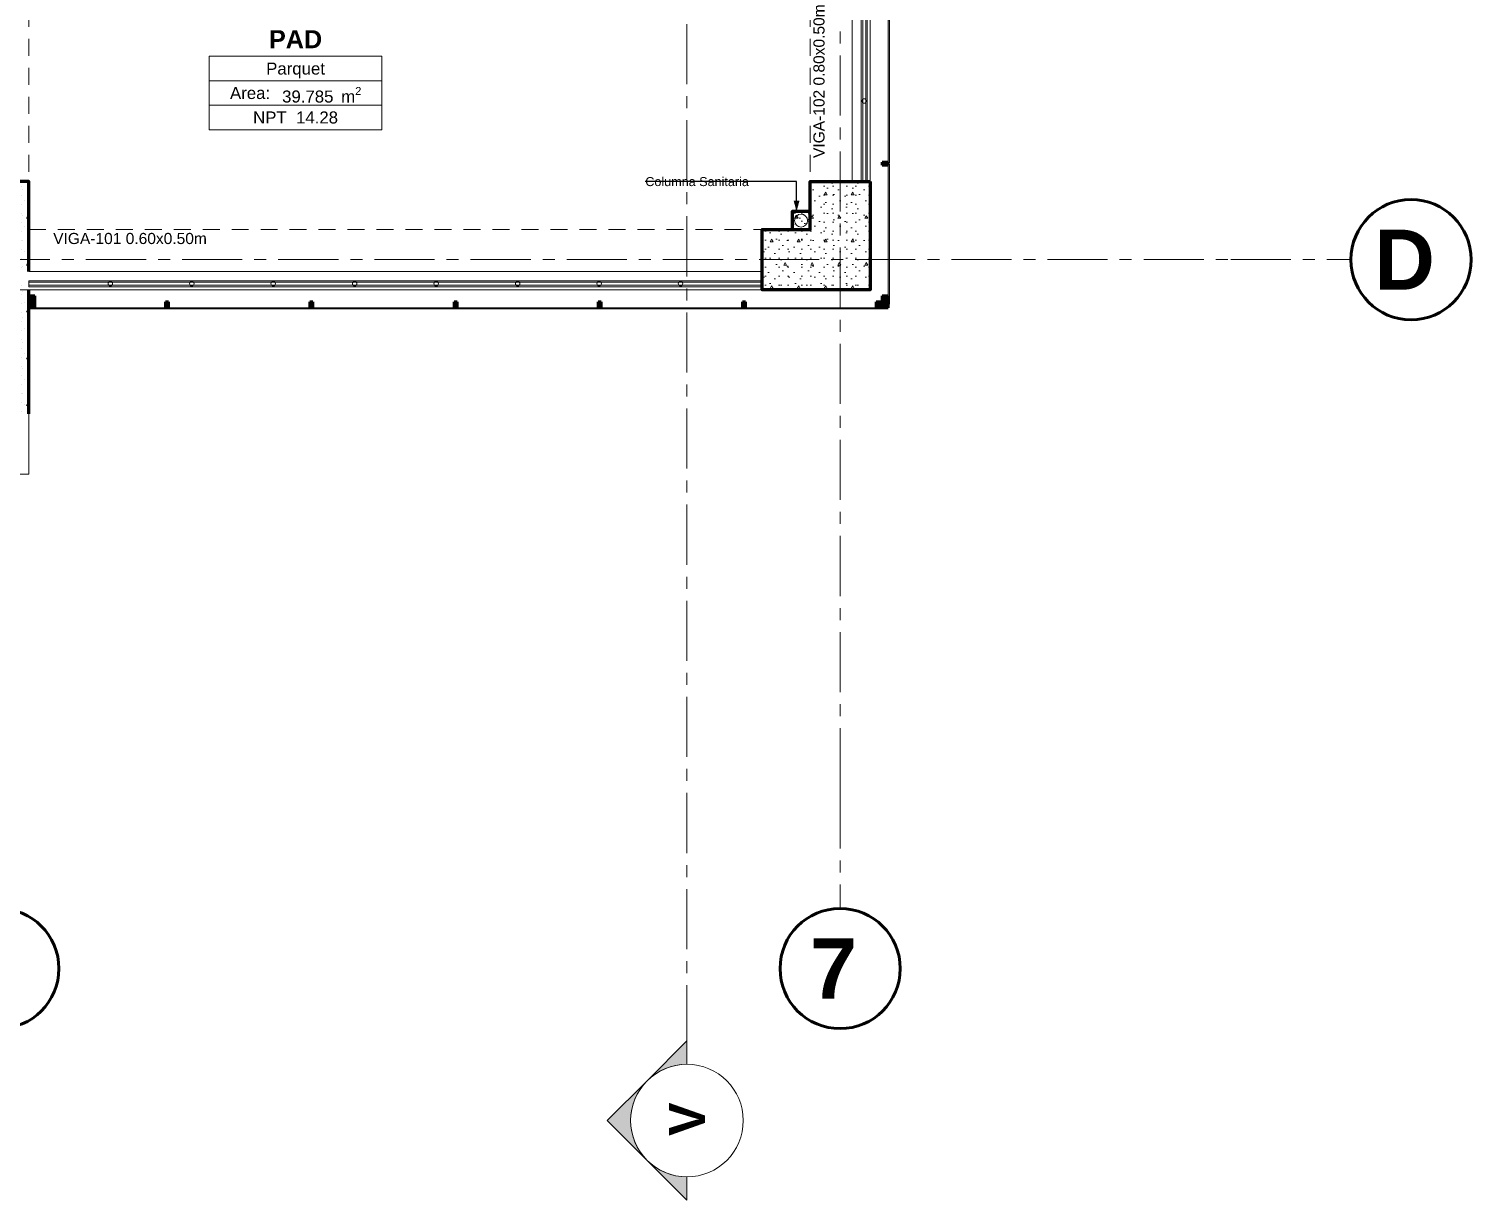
# Model space of a CAD drawing. Header units: inches. Extents: x -19 to 5698, y -728 to 92.
# Drawn here: x 322.07 to 334.07, y -0.38 to 9.37 of the extents above; entities that cross this region are included whole.
import ezdxf

# ---------------------------------------------------------------- set-up
doc = ezdxf.new("R2010")
doc.units = ezdxf.units.IN
doc.header["$MEASUREMENT"] = 0
doc.set_wipeout_variables(frame=1)
for name, pattern in [('Hidden Line', [0.195611, 0.141111, -0.0545]), ('Punto & Raya', [0.65, 0.5, -0.075, 0, -0.075]), ('Wipeout_Contour', [1, 0, -1])]:
    doc.linetypes.add(name, pattern=pattern)
doc.layers.get('0').update_dxf_attribs({"color": 61})
for name, color, linetype in [('02 _ ARQ _ ALB _ Ejes Generales', 251, 'Continuous'), ('02 _ ARQ _ ZON _ Espacio.3D', 7, 'Continuous'), ('08 _ STR _ EXT _ 06 Columnas', 7, 'Continuous'), ('08 _ STR _ EXT _ 07 Losa Aligerada', 7, 'Continuous'), ('08 _ STR _ EXT _ 08 Placas Inclinadas', 7, 'Continuous'), ('08 _ STR _ EXT _ 09 Vigas', 251, 'Continuous'), ('Acabado - Muros', 7, 'Continuous'), ('Estructura - 04 MURO', 7, 'Continuous'), ('Estructura - Carga', 7, 'Continuous'), ('Interior - Escaleras & Barandillas', 7, 'Continuous'), ('Marcador - Secciones', 7, 'Continuous'), ('MEP - HVAC', 7, 'Continuous'), ('Notas - Etiquetas', 7, 'Continuous')]:
    doc.layers.add(name, color=color, linetype=linetype)
doc.styles.add('Estilo_Generado_1', font='swisseb.ttf')
doc.styles.add('Estilo_Generado_4', font='swisse.ttf')
doc.styles.add('Estilo_Generado_7', font='swisse.ttf')
doc.dimstyles.new('Estilo_Generado__8', dxfattribs={"dimtxt": 0.18, "dimasz": 0.0912, "dimexe": 0.18, "dimexo": 0.0625, "dimgap": 0, "dimtad": 0, "dimtih": 1, "dimtoh": 1, "dimdec": 4, "dimzin": 0, "dimdsep": 46, "dimcen": 0.09, "dimadec": 0, "dimazin": 0, "dimtfac": 1, "dimtdec": 4, "dimtmove": 0, "dimatfit": 3, "dimldrblk": 'ARROWHEAD_5', "dimfxl": 1, "dimtolj": 1, "dimtzin": 0, "dimarcsym": 0})
pattern_1 = [(0, (277.50006, 1e-08), (0, 0.3897114), [0.024375, -0.200625]), (0, (277.61256, 0.19486), (0, 0.3897114), [0.024375, -0.200625]), (60, (277.50006, 1e-08), (-0.3375, 0.1948557), [0.024375, -0.200625]), (60, (277.72506, 1e-08), (-0.3375, 0.1948557), [0.024375, -0.200625]), (120, (277.52444, 1e-08), (0.3375, 0.1948557), [0.024375, -0.200625]), (120, (277.74944, 1e-08), (0.3375, 0.1948557), [0.024375, -0.200625]), (0, (277.50006, 0.0375), (0, 0.075), [0, -0.075, 0, -0.1125]), (45, (277.53756, 0.0375), (-0.05303301, 0.05303301), [0, -0.05625, 0, -0.09375])]

# ---------------------------------------------------------------- blocks, each defined once
blk = doc.blocks.new('ARROWHEAD_5')
at = {"linetype": 'Continuous', "lineweight": 0}
blk.add_hatch(color=0, dxfattribs=at).paths.add_polyline_path([(-1, 0.2679), (0, 0), (-1, -0.2679)])
at = {"color": 0, "linetype": 'Continuous', "lineweight": 0}
blk.add_line((0, 0), (-1, 0), dxfattribs=at)

msp = doc.modelspace()

# ---------------------------------------------------------------- hatches: boundary and pattern name
at = {"layer": '08 _ STR _ EXT _ 08 Placas Inclinadas', "linetype": 'Continuous', "lineweight": 9}
h = msp.add_hatch(dxfattribs=at)
h.set_pattern_fill('HORMIGÓN_EN_MASA_0002', color=250, style=0, pattern_type=2)
h.set_pattern_definition(pattern_1)
h.paths.add_polyline_path([(321.87, 7.0899), (321.9997, 6.1655), (322.07, 6.1655), (322.07, 7.2), (321.87, 7.2)])
at = {"layer": 'Acabado - Muros', "linetype": 'Continuous', "lineweight": 9}
for points in [[(329.23, 8.255), (329.23, 9.445), (329.22, 9.445), (329.22, 8.255)], [(329.23, 7.08), (329.23, 8.245), (329.22, 8.245), (329.22, 7.08)], [(322.1, 7.04), (323.215, 7.04), (323.215, 7.05), (322.1, 7.05)], [(323.225, 7.04), (324.415, 7.04), (324.415, 7.05), (323.225, 7.05)], [(324.425, 7.04), (325.615, 7.04), (325.615, 7.05), (324.425, 7.05)], [(325.625, 7.04), (326.815, 7.04), (326.815, 7.05), (325.625, 7.05)], [(326.825, 7.04), (328.015, 7.04), (328.015, 7.05), (326.825, 7.05)], [(328.025, 7.04), (329.19, 7.04), (329.19, 7.05), (328.025, 7.05)]]:
    msp.add_hatch(color=250, dxfattribs=at).paths.add_polyline_path(points)
at = {"layer": 'Acabado - Muros', "linetype": 'Continuous', "lineweight": 0}
for points in [[(329.17, 8.2375), (329.22, 8.2375), (329.22, 8.2625), (329.17, 8.2625)], [(322.12, 7.15), (322.07, 7.15), (322.07, 7.05), (322.12, 7.05)], [(323.2075, 7.1), (323.2075, 7.05), (323.2325, 7.05), (323.2325, 7.1)], [(324.4075, 7.1), (324.4075, 7.05), (324.4325, 7.05), (324.4325, 7.1)], [(325.6075, 7.1), (325.6075, 7.05), (325.6325, 7.05), (325.6325, 7.1)], [(326.8075, 7.1), (326.8075, 7.05), (326.8325, 7.05), (326.8325, 7.1)], [(328.0075, 7.1), (328.0075, 7.05), (328.0325, 7.05), (328.0325, 7.1)], [(329.12, 7.1), (329.12, 7.05), (329.22, 7.05), (329.22, 7.1)], [(329.17, 7.15), (329.17, 7.05), (329.22, 7.05), (329.22, 7.15)]]:
    msp.add_hatch(color=254, dxfattribs=at).paths.add_polyline_path(points)
at = {"layer": 'Estructura - Carga', "linetype": 'Continuous', "lineweight": 13}
h = msp.add_hatch(dxfattribs=at)
h.set_pattern_fill('HORMIGÓN_ARMADO_0002', color=251, style=0, pattern_type=2)
h.set_pattern_definition([(0, (277.50006, 1e-08), (0, 0.3117692), [0.03, -0.15]), (0, (277.59006, 0.1559), (0, 0.3117692), [0.03, -0.15]), (60, (277.50006, 1e-08), (-0.27, 0.1558846), [0.03, -0.15]), (60, (277.68006, 1e-08), (-0.27, 0.1558846), [0.03, -0.15]), (120, (277.53006, 1e-08), (0.27, 0.1558846), [0.03, -0.15]), (120, (277.71006, 1e-08), (0.27, 0.1558846), [0.03, -0.15]), (0, (277.50006, 0.03), (0, 0.06), [0, -0.06, 0, -0.09]), (45, (277.53006, 0.03), (-0.04242641, 0.04242641), [0, -0.045, 0, -0.075])])
h.paths.add_polyline_path([(328.42, 7.7), (328.57, 7.7), (328.57, 7.85), (328.42, 7.85)])
at = {"layer": 'Marcador - Secciones', "linetype": 'Continuous', "lineweight": 13}
for points in [[(327.5455, 0.9472), (327.2142, 0.6159, -0.1989124), (327.5455, 0.7531)], [(327.2142, -0.0466, -0.4142136), (327.2142, 0.6159), (326.883, 0.2847)], [(327.5455, -0.3778), (327.5455, -0.1838, -0.1989124), (327.2142, -0.0466)]]:
    msp.add_hatch(color=7, dxfattribs=at).paths.add_polyline_path(points)

# ---------------------------------------------------------------- linework, layer by layer
at = {"layer": '02 _ ARQ _ ALB _ Ejes Generales', "color": 251, "linetype": 'Punto & Raya', "lineweight": 13, "true_color": 0x636466}
for p, q in [((328.82, 3.05), (328.82, 44.9)), ((283.3455, 7.45), (332.07, 7.45)), ((332.07, 7.45), (333.07, 7.45)), ((328.82, 3.05), (328.82, 2.05))]:
    msp.add_line(p, q, dxfattribs=at)
at = {"layer": '02 _ ARQ _ ALB _ Ejes Generales', "color": 7, "linetype": 'Continuous', "lineweight": 60}
for centre in [(333.57, 7.45), (321.82, 1.55), (328.82, 1.55)]:
    msp.add_circle(centre, 0.5, dxfattribs=at)
at = {"layer": '02 _ ARQ _ ZON _ Espacio.3D', "color": 251, "linetype": 'Continuous', "lineweight": 13}
for p, q in [((325.0073, 9.1423), (323.5708, 9.1423)), ((323.5708, 9.1423), (323.5708, 8.5315)), ((323.5708, 9.1423), (325.0073, 9.1423)), ((323.5708, 8.9387), (323.5708, 9.1423)), ((325.0073, 8.5315), (325.0073, 9.1423)), ((325.0073, 9.1423), (325.0073, 8.9387)), ((325.0073, 8.9387), (323.5708, 8.9387)), ((323.5708, 8.9387), (325.0073, 8.9387)), ((323.5708, 8.7351), (323.5708, 8.9387)), ((325.0073, 8.9387), (325.0073, 8.7351)), ((325.0073, 8.7351), (323.5708, 8.7351)), ((323.5708, 8.7351), (325.0073, 8.7351)), ((323.5708, 8.5315), (323.5708, 8.7351)), ((325.0073, 8.7351), (325.0073, 8.5315)), ((323.5708, 8.5315), (325.0073, 8.5315)), ((325.0073, 8.5315), (323.5708, 8.5315))]:
    msp.add_line(p, q, dxfattribs=at)
at = {"layer": '02 _ ARQ _ ZON _ Espacio.3D', "color": 254, "linetype": 'Continuous', "lineweight": 0, "flags": 128}
msp.add_lwpolyline([(321.57, 16.9), (321.22, 16.9), (321.22, 7.7), (321.57, 7.7), (321.57, 8.1), (322.07, 8.1), (322.07, 7.35), (328.17, 7.35), (328.17, 7.7), (328.57, 7.7), (328.57, 8.1), (328.92, 8.1), (328.92, 11.45), (323.12, 11.45), (323.12, 16.1), (321.57, 16.1)], close=True, dxfattribs=at)
at = {"layer": '08 _ STR _ EXT _ 07 Losa Aligerada', "color": 7, "linetype": 'Continuous', "lineweight": 18, "flags": 128}
msp.add_lwpolyline([(320.8699, 5.6637), (322.07, 5.6637), (322.07, 7.2), (329.07, 7.2), (329.07, 14.9999), (329.07, 15.1499), (329.07, 15.1499), (329.07, 15.7999), (329.07, 15.7999), (329.07, 18.1001), (329.07, 20.35), (326.5701, 20.35), (324.1701, 20.35), (324.1701, 22.35), (324.1701, 22.6), (324.1701, 24.5), (324.1701, 24.75), (324.1701, 26.75), (329.07, 26.75), (329.07, 29.7)], dxfattribs=at)
at = {"layer": '08 _ STR _ EXT _ 08 Placas Inclinadas', "color": 7, "linetype": 'Continuous', "lineweight": 80, "flags": 128}
msp.add_lwpolyline([(322.07, 6.1655), (322.07, 7.2)], dxfattribs=at)
at = {"layer": '08 _ STR _ EXT _ 09 Vigas', "color": 251, "linetype": 'Hidden Line', "lineweight": 13, "true_color": 0x636466}
for p, q in [((322.07, 7.7), (322.07, 16.9)), ((328.57, 7.7), (328.57, 16.9)), ((322.07, 7.7), (328.57, 7.7))]:
    msp.add_line(p, q, dxfattribs=at)
at = {"layer": 'Acabado - Muros', "color": 7, "linetype": 'Continuous', "lineweight": 60}
for p, q in [((329.17, 8.2625), (329.17, 8.2375)), ((329.22, 8.2625), (329.17, 8.2625)), ((329.22, 8.2375), (329.17, 8.2375)), ((329.22, 8.2625), (329.22, 8.2375)), ((322.12, 7.15), (322.07, 7.15)), ((322.12, 7.15), (322.12, 7.05)), ((323.2075, 7.1), (323.2075, 7.05)), ((323.2325, 7.1), (323.2075, 7.1)), ((323.2325, 7.1), (323.2325, 7.05)), ((324.4075, 7.1), (324.4075, 7.05)), ((324.4325, 7.1), (324.4075, 7.1)), ((324.4325, 7.1), (324.4325, 7.05)), ((325.6075, 7.1), (325.6075, 7.05)), ((325.6325, 7.1), (325.6075, 7.1)), ((325.6325, 7.1), (325.6325, 7.05)), ((326.8075, 7.1), (326.8075, 7.05)), ((326.8325, 7.1), (326.8075, 7.1)), ((326.8325, 7.1), (326.8325, 7.05)), ((328.0075, 7.1), (328.0075, 7.05)), ((328.0325, 7.1), (328.0075, 7.1)), ((328.0325, 7.1), (328.0325, 7.05)), ((329.12, 7.1), (329.12, 7.05)), ((329.22, 7.1), (329.12, 7.1)), ((329.22, 7.15), (329.17, 7.15)), ((329.17, 7.15), (329.17, 7.05)), ((329.22, 7.15), (329.22, 7.05)), ((329.22, 7.1), (329.22, 7.05)), ((322.12, 7.05), (322.07, 7.05)), ((323.2325, 7.05), (323.2075, 7.05)), ((324.4325, 7.05), (324.4075, 7.05)), ((325.6325, 7.05), (325.6075, 7.05)), ((326.8325, 7.05), (326.8075, 7.05)), ((328.0325, 7.05), (328.0075, 7.05)), ((329.22, 7.05), (329.12, 7.05)), ((329.22, 7.05), (329.17, 7.05))]:
    msp.add_line(p, q, dxfattribs=at)
at = {"layer": 'Acabado - Muros', "color": 7, "linetype": 'Continuous', "lineweight": 13, "flags": 128}
for points in [[(329.23, 8.255), (329.22, 8.255), (329.22, 9.445), (329.23, 9.445)], [(329.23, 7.08), (329.22, 7.08), (329.22, 8.245), (329.23, 8.245)], [(322.1, 7.04), (322.1, 7.05), (323.215, 7.05), (323.215, 7.04)], [(323.225, 7.04), (323.225, 7.05), (324.415, 7.05), (324.415, 7.04)], [(324.425, 7.04), (324.425, 7.05), (325.615, 7.05), (325.615, 7.04)], [(325.625, 7.04), (325.625, 7.05), (326.815, 7.05), (326.815, 7.04)], [(326.825, 7.04), (326.825, 7.05), (328.015, 7.05), (328.015, 7.04)], [(328.025, 7.04), (328.025, 7.05), (329.19, 7.05), (329.19, 7.04)]]:
    msp.add_lwpolyline(points, close=True, dxfattribs=at)
at = {"layer": 'Estructura - Carga', "color": 7, "linetype": 'Continuous', "lineweight": 80, "flags": 128}
msp.add_lwpolyline([(328.42, 7.7), (328.57, 7.7), (328.57, 7.85), (328.42, 7.85)], close=True, dxfattribs=at)
at = {"layer": 'Marcador - Secciones', "color": 7, "linetype": 'Continuous', "lineweight": 13, "flags": 128}
for points in [[(327.5455, 0.9472), (327.5455, 0.7531, 0.1989124), (327.2142, 0.6159)], [(327.2142, -0.0466, -0.4142136), (327.2142, 0.6159), (326.883, 0.2847)], [(327.5455, -0.3778), (327.5455, -0.1838, -0.1989124), (327.2142, -0.0466)]]:
    msp.add_lwpolyline(points, format="xyb", close=True, dxfattribs=at)
at = {"layer": 'Marcador - Secciones', "color": 7, "linetype": 'Continuous', "lineweight": 13}
msp.add_circle((327.5455, 0.2847), 0.4685, dxfattribs=at)
at = {"layer": 'MEP - HVAC', "color": 7, "linetype": 'Continuous', "lineweight": 13, "flags": 128}
msp.add_lwpolyline([(328.495, 7.721, -1), (328.495, 7.829, -1)], format="xyb", close=True, dxfattribs=at)

# ---------------------------------------------------------------- texts
at = {"layer": '02 _ ARQ _ ALB _ Ejes Generales', "color": 7, "lineweight": 30, "char_height": 0.5, "attachment_point": 1, "style": 'Estilo_Generado_1'}
for s, insert in [('\\A1;{\\pql;\\pt0;\\fSwis721 Ex BT|b1|i0|c0|p34;D}', (333.2638, 7.7)), ('\\A1;{\\pql;\\pt0;\\fSwis721 Ex BT|b1|i0|c0|p34;7}', (328.5709, 1.8))]:
    msp.add_mtext(s, dxfattribs=dict(at, insert=insert))
at = {"layer": '02 _ ARQ _ ZON _ Espacio.3D', "color": 251, "lineweight": 25, "attachment_point": 2}
for s, insert, char_height, style in [('\\A1;{\\pqc;\\pt0;\\fSwis721 Ex BT|b1|i0|c0|p34;PAD}', (324.2891, 9.3598), 0.15, 'Estilo_Generado_1'), ('\\A1;{\\pqc;\\pt0;\\fSwis721 Ex BT|b0|i0|c238|p34;Parquet}', (324.2891, 9.0905), 0.1, 'Estilo_Generado_7'), ('\\A1;{\\pqc;\\pt0;\\fSwis721 Ex BT|b0|i0|c238|p34;Area: }', (323.9106, 8.8869), 0.1, 'Estilo_Generado_7'), ('\\A1;{\\pqc;\\pt0,0.3;\\fSwis721 Ex BT|b0|i0|c238|p34;39.785\\fSwis721 Ex BT|b0|i0|c238|p34;\\A1{\\H.66x;\\S^  ;}\\fSwis721 Ex BT|b0|i0|c238|p34; m\\fSwis721 Ex BT|b0|i0|c238|p34;\\A1{\\H.66x;\\S2^  ;}}', (324.5067, 8.8869), 0.1, 'Estilo_Generado_7'), ('\\A1;{\\pqc;\\pt0;\\fSwis721 Ex BT|b0|i0|c238|p34;NPT  14.28}', (324.2891, 8.6833), 0.1, 'Estilo_Generado_7')]:
    msp.add_mtext(s, dxfattribs=dict(at, insert=insert, char_height=char_height, style=style))
at = {"layer": 'Marcador - Secciones', "color": 5, "lineweight": 25, "insert": (327.6955, 0.4355), "char_height": 0.3, "attachment_point": 9, "rotation": 90, "style": 'Estilo_Generado_1'}
msp.add_mtext('\\A1;{\\pqr;\\pt0;\\fSwis721 Ex BT|b1|i0|c0|p34;V}', dxfattribs=at)
at = {"layer": 'Notas - Etiquetas', "color": 171, "linetype": 'Continuous', "lineweight": 13, "insert": (328.5976, 8.296), "char_height": 0.0925, "attachment_point": 1, "rotation": 90, "style": 'Estilo_Generado_4'}
msp.add_mtext('\\A1;{\\pql;\\fSwis721 Ex BT|b0|i0|c0|p34;VIGA-102\\fSwis721 Ex BT|b0|i0|c0|p34; \\fSwis721 Ex BT|b0|i0|c0|p34;0.80\\fSwis721 Ex BT|b0|i0|c0|p34;x\\fSwis721 Ex BT|b0|i0|c0|p34;0.50\\fSwis721 Ex BT|b0|i0|c0|p34;m}', dxfattribs=at)
at = {"layer": 'Notas - Etiquetas', "color": 5, "linetype": 'Continuous', "lineweight": 35, "insert": (327.1991, 8.0992), "char_height": 0.075, "attachment_point": 4, "style": 'Estilo_Generado_4'}
msp.add_mtext('\\A1;{\\pql;\\fSwis721 Ex BT|b0|i0|c0|p34;Columna Sanitaria}', dxfattribs=at)
at = {"layer": 'Notas - Etiquetas', "color": 171, "linetype": 'Continuous', "lineweight": 13, "insert": (322.2727, 7.6724), "char_height": 0.0925, "attachment_point": 1, "style": 'Estilo_Generado_4'}
msp.add_mtext('\\A1;{\\pql;\\fSwis721 Ex BT|b0|i0|c0|p34;VIGA-101\\fSwis721 Ex BT|b0|i0|c0|p34; \\fSwis721 Ex BT|b0|i0|c0|p34;0.60\\fSwis721 Ex BT|b0|i0|c0|p34;x\\fSwis721 Ex BT|b0|i0|c0|p34;0.50\\fSwis721 Ex BT|b0|i0|c0|p34;m}', dxfattribs=at)

# ---------------------------------------------------------------- leaders
at = {"layer": 'Notas - Etiquetas', "color": 144, "linetype": 'Continuous', "lineweight": 13, "annotation_type": 0, "has_hookline": 1, "hookline_direction": 1, "text_width": 1.0171}
msp.add_leader([(328.4574, 7.85), (328.4574, 8.0992), (327.1991, 8.0992)], dimstyle='Estilo_Generado__8', dxfattribs=at)

# ---------------------------------------------------------------- next in the draw order: wipeouts: each hides what was drawn before it
at = {"color": 254, "linetype": 'Wipeout_Contour', "lineweight": 0, "ltscale": 9854.767958}
msp.add_wipeout([(328.9199, 11.45), (328.92, 8.1), (329.07, 8.1), (329.0699, 11.45)], dxfattribs=at).dxf.layer = 'Estructura - 04 MURO'
at = {"color": 254, "linetype": 'Wipeout_Contour', "lineweight": 0, "ltscale": 9839.231439}
msp.add_wipeout([(322.07, 7.2), (328.17, 7.2), (328.17, 7.35), (322.07, 7.35)], dxfattribs=at).dxf.layer = 'Estructura - 04 MURO'

# ---------------------------------------------------------------- next in the draw order: hatches: boundary and pattern name
at = {"layer": '08 _ STR _ EXT _ 06 Columnas', "linetype": 'Continuous', "lineweight": 9}
h = msp.add_hatch(dxfattribs=at)
h.set_pattern_fill('HORMIGÓN_EN_MASA_0002', style=0, pattern_type=2)
h.set_pattern_definition(pattern_1)
h.paths.add_polyline_path([(321.57, 7.7), (321.17, 7.7), (321.17, 7.2), (321.87, 7.2), (321.87, 7.35), (322.07, 7.35), (322.07, 8.1), (321.57, 8.1)])
h = msp.add_hatch(dxfattribs=at)
h.set_pattern_fill('HORMIGÓN_EN_MASA_0002', style=0, pattern_type=2)
h.set_pattern_definition(pattern_1)
h.paths.add_polyline_path([(329.07, 8.1), (328.57, 8.1), (328.57, 7.7), (328.17, 7.7), (328.17, 7.2), (329.07, 7.2)])
h = msp.add_hatch(dxfattribs=at)
h.set_pattern_fill('HORMIGÓN_EN_MASA_0002', style=0, pattern_type=2)
h.set_pattern_definition(pattern_1)
h.paths.add_polyline_path([(322.07, 7.2), (321.87, 7.35), (321.87, 7.2)])

# ---------------------------------------------------------------- next in the draw order: linework, layer by layer
at = {"layer": '08 _ STR _ EXT _ 06 Columnas', "color": 7, "linetype": 'Continuous', "lineweight": 80, "flags": 128}
msp.add_lwpolyline([(322.07, 7.35), (322.07, 8.1), (321.57, 8.1), (321.57, 7.7), (321.17, 7.7), (321.17, 7.2), (321.87, 7.2)], dxfattribs=at)
msp.add_lwpolyline([(329.07, 8.1), (329.07, 7.2), (328.17, 7.2), (328.17, 7.7), (328.57, 7.7), (328.57, 8.1)], close=True, dxfattribs=at)
at = {"layer": '08 _ STR _ EXT _ 09 Vigas', "color": 251, "linetype": 'Hidden Line', "lineweight": 13, "true_color": 0x636466}
for p, q in [((329.07, 7.2), (329.07, 39.9)), ((287.07, 7.2), (329.07, 7.2)), ((322.07, 7.2), (321.57, 7.2))]:
    msp.add_line(p, q, dxfattribs=at)
at = {"layer": 'Estructura - 04 MURO', "color": 7, "linetype": 'Continuous', "lineweight": 13, "flags": 128}
for points in [[(328.9199, 11.45), (328.92, 8.1)], [(329.07, 8.1), (329.0699, 11.45)], [(328.17, 7.35), (322.07, 7.35)], [(322.07, 7.2), (328.17, 7.2)]]:
    msp.add_lwpolyline(points, dxfattribs=at)
at = {"layer": 'Interior - Escaleras & Barandillas', "color": 161, "linetype": 'Continuous', "lineweight": 13, "flags": 128}
for points in [[(329.0449, 11.45), (328.9949, 11.45), (328.995, 8.1), (329.045, 8.1)], [(329.0324, 11.45), (329.0074, 11.45), (329.0075, 8.1), (329.0325, 8.1)], [(329.0324, 11.45), (329.0074, 11.45), (329.0075, 8.1), (329.0325, 8.1)], [(329.0324, 11.45), (329.0074, 11.45), (329.0075, 8.1), (329.0325, 8.1)], [(328.17, 7.225), (328.17, 7.275), (322.07, 7.275), (322.07, 7.225)], [(328.17, 7.2375), (328.17, 7.2625), (322.07, 7.2625), (322.07, 7.2375)], [(328.17, 7.2375), (328.17, 7.2625), (322.07, 7.2625), (322.07, 7.2375)], [(328.17, 7.2375), (328.17, 7.2625), (322.07, 7.2625), (322.07, 7.2375)]]:
    msp.add_lwpolyline(points, close=True, dxfattribs=at)
for points in [[(329.0013, 8.77, 1), (329.0388, 8.77, 1)], [(322.7478, 7.2688, 1), (322.7478, 7.2313, 1)], [(323.4256, 7.2688, 1), (323.4256, 7.2313, 1)], [(324.1034, 7.2688, 1), (324.1034, 7.2313, 1)], [(324.7812, 7.2688, 1), (324.7812, 7.2313, 1)], [(325.4589, 7.2688, 1), (325.4589, 7.2313, 1)], [(326.1367, 7.2688, 1), (326.1367, 7.2313, 1)], [(326.8145, 7.2688, 1), (326.8145, 7.2313, 1)], [(327.4923, 7.2688, 1), (327.4923, 7.2313, 1)]]:
    msp.add_lwpolyline(points, format="xyb", close=True, dxfattribs=at)
at = {"layer": 'Marcador - Secciones', "color": 251, "linetype": 'Punto & Raya', "lineweight": 13, "true_color": 0x636466}
msp.add_line((327.5455, 46.2111), (327.5455, 0.9472), dxfattribs=at)

doc.saveas('drawing.dxf')
